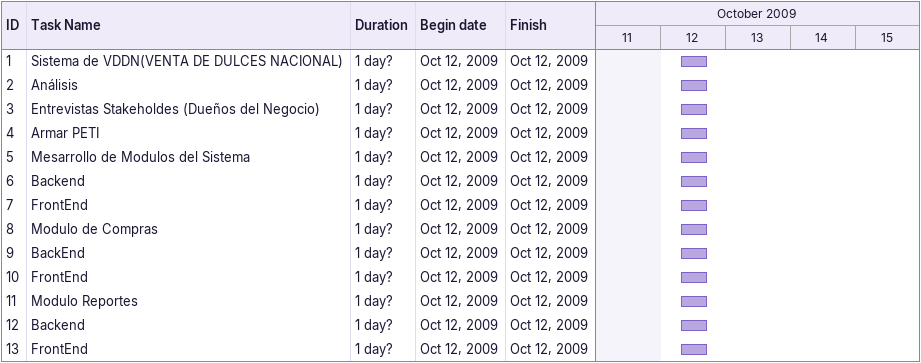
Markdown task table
| ID | Task | Duration | Start | Finish |
|---|---|---|---|---|
| 1 | Sistema de VDDN(VENTA DE DULCES NACIONAL) | 1d? | 2009-10-12 | 2009-10-12 |
| 2 | Análisis | 1d? | 2009-10-12 | 2009-10-12 |
| 3 | Entrevistas Stakeholdes (Dueños del Negocio) | 1d? | 2009-10-12 | 2009-10-12 |
| 4 | Armar PETI | 1d? | 2009-10-12 | 2009-10-12 |
| 5 | Mesarrollo de Modulos del Sistema | 1d? | 2009-10-12 | 2009-10-12 |
| 6 | Backend | 1d? | 2009-10-12 | 2009-10-12 |
| 7 | FrontEnd | 1d? | 2009-10-12 | 2009-10-12 |
| 8 | Modulo de Compras | 1d? | 2009-10-12 | 2009-10-12 |
| 9 | BackEnd | 1d? | 2009-10-12 | 2009-10-12 |
| 10 | FrontEnd | 1d? | 2009-10-12 | 2009-10-12 |
| 11 | Modulo Reportes | 1d? | 2009-10-12 | 2009-10-12 |
| 12 | Backend | 1d? | 2009-10-12 | 2009-10-12 |
| 13 | FrontEnd | 1d? | 2009-10-12 | 2009-10-12 |
